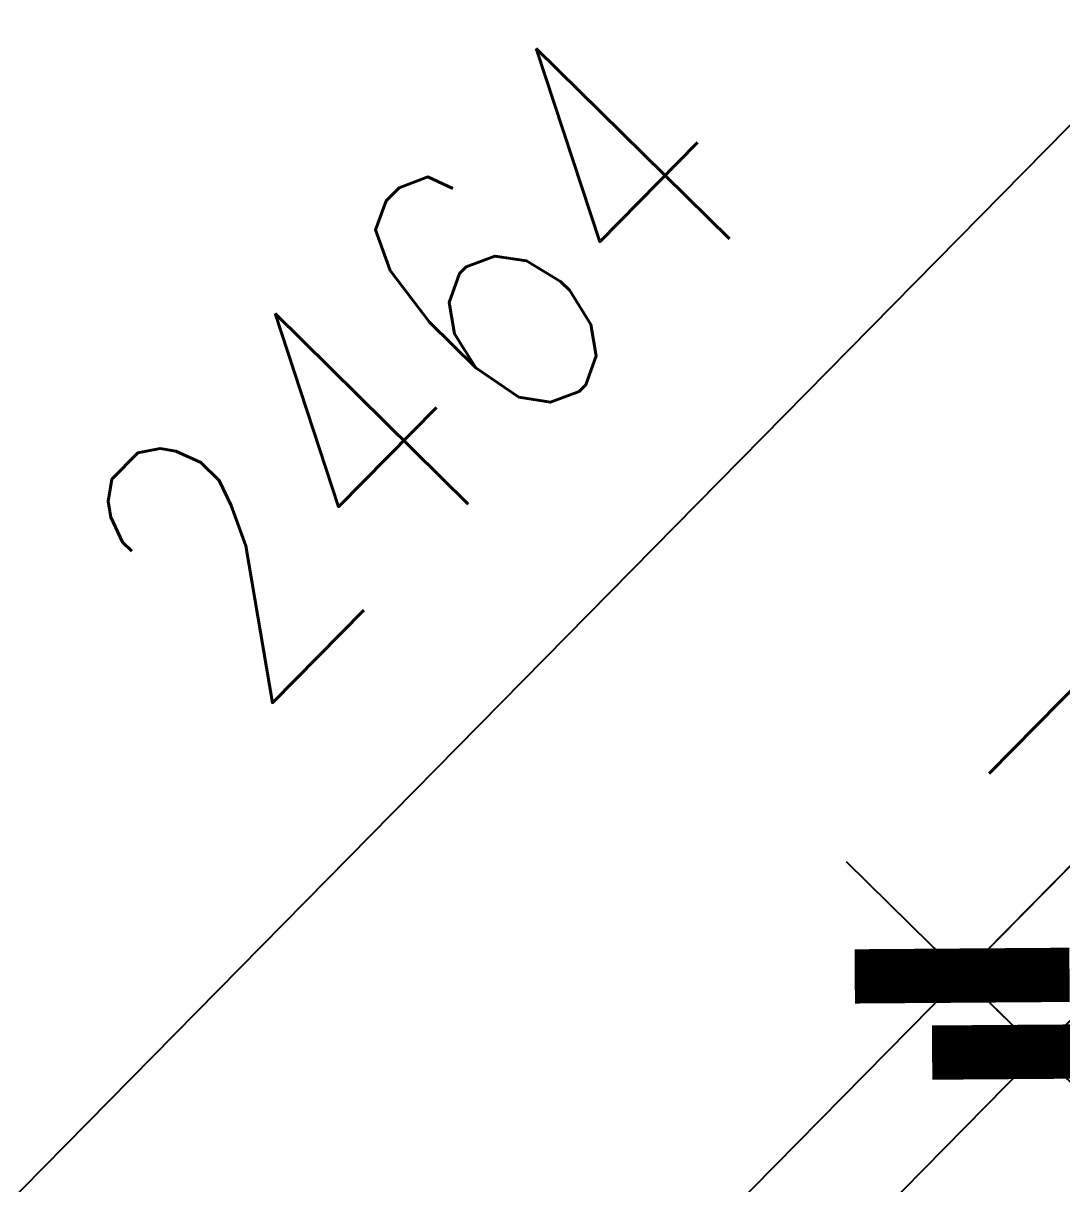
# Model space of a CAD drawing. Extents: x -357449 to -117302, y 127569 to 244935.
# Drawn here: x -342421 to -341464, y 183818 to 184887 of the extents above; entities that cross this region are included whole.
import ezdxf

# ---------------------------------------------------------------- set-up
doc = ezdxf.new("R2010")
doc.units = 0
doc.header["$MEASUREMENT"] = 0
doc.layers.get('0').update_dxf_attribs({"linetype": 'CONTINUOUS'})
doc.layers.get('DEFPOINTS').update_dxf_attribs({"linetype": 'CONTINUOUS'})
doc.layers.add('AXIS', color=3, linetype='CONTINUOUS', lineweight=9)
doc.layers.add('WALL', color=1, linetype='CONTINUOUS')
doc.layers.add('WINDOW', color=4, linetype='CONTINUOUS')
doc.styles.add('DIM_FONT', font='SIMPLEX.shx', dxfattribs={"width": 0.8})
doc.dimstyles.new('DIMN-200', dxfattribs={"dimtxt": 300, "dimasz": 1, "dimexe": 250, "dimexo": 0, "dimgap": 150, "dimtad": 1, "dimdec": 0, "dimdsep": 46, "dimtxsty": 'DIM_FONT', "dimblk": '_DIMX', "dimcen": 2.5, "dimclrd": 256, "dimclre": 256, "dimclrt": 4, "dimadec": 0, "dimazin": 0, "dimtfac": 1, "dimtdec": 0, "dimtix": 1, "dimtmove": 2, "dimatfit": 3, "dimldrblk": '_DIMX', "dimfxl": 0, "dimtolj": 1, "dimtzin": 0, "dimarcsym": 0})
doc.dimstyles.get("Standard").update_dxf_attribs({"dimtxt": 375, "dimasz": 1, "dimexe": 150, "dimexo": 0, "dimgap": 200, "dimtad": 1, "dimdec": 0, "dimzin": 0, "dimdsep": 46, "dimtxsty": 'DIM_FONT', "dimblk1": '_DIMX', "dimblk2": '_DIMX', "dimsah": 1, "dimcen": 200, "dimclrd": 256, "dimclre": 256, "dimclrt": 4, "dimadec": 0, "dimazin": 0, "dimtfac": 1, "dimtdec": 0, "dimtix": 1, "dimtmove": 2, "dimatfit": 3, "dimldrblk": '_DIMX', "dimfxl": 0, "dimtolj": 1, "dimtzin": 0, "dimarcsym": 0})

# ---------------------------------------------------------------- blocks, each defined once
blk = doc.blocks.new('_DIMX')
blk.add_line((-150, 0), (150, 0))
at = {"const_width": 50}
blk.add_lwpolyline([(-70, -70), (70, 70)], dxfattribs=at)
blk = doc.blocks.new('*D859')
at = {"linetype": 'ByBlock'}
for p, q in [((-318020.1, 223489), (-318468.2, 223930.6)), ((-320090.1, 222071), (-318362.1, 223824.6)), ((-319749.5, 221733.9), (-320197.6, 222175.6))]:
    blk.add_line(p, q, dxfattribs=at)
at = {"layer": 'DEFPOINTS', "color": 0, "linetype": 'ByBlock'}
for p in [(-318361.4, 223825.3), (-318020.1, 223489), (-319749.5, 221733.9)]:
    blk.add_point(p, dxfattribs=at)
at = {"linetype": 'ByBlock'}
for p, rotation in [((-318361.4, 223825.3), 45.42128490416618), ((-320090.8, 222070.3), 225.4212849041662)]:
    blk.add_blockref('_DIMX', p, dxfattribs=dict(at, rotation=rotation))
at = {"color": 4, "linetype": 'ByBlock', "insert": (-319422, 223140.8), "char_height": 250, "attachment_point": 5, "rotation": 45.4213, "style": 'DIM_FONT'}
blk.add_mtext('\\A1;2464', dxfattribs=at)
blk = doc.blocks.new('*D836')
at = {"linetype": 'ByBlock'}
for p, q in [((-307663.4, 240707.6), (-309496.6, 242514.1)), ((-309390.5, 242408.1), (-328829.8, 222680.8)), ((-327104.2, 220978.9), (-328937.4, 222785.3))]:
    blk.add_line(p, q, dxfattribs=at)
at = {"layer": 'DEFPOINTS', "color": 0, "linetype": 'ByBlock'}
for p in [(-307663.4, 240707.6), (-328830.5, 222680), (-327104.2, 220978.9)]:
    blk.add_point(p, dxfattribs=at)
at = {"linetype": 'ByBlock'}
for p, rotation in [((-309389.8, 242408.8), 45.42128490415822), ((-328830.5, 222680), 225.4212849041582)]:
    blk.add_blockref('_DIMX', p, dxfattribs=dict(at, rotation=rotation))
at = {"color": 4, "linetype": 'ByBlock', "insert": (-319306, 232737.4), "char_height": 250, "attachment_point": 5, "rotation": 45.4213, "style": 'DIM_FONT'}
blk.add_mtext('\\A1;27698', dxfattribs=at)
blk = doc.blocks.new('*D1304')
at = {"linetype": 'ByBlock'}
for p, q in [((-330132.2, 222180.5), (-330026.9, 222287.4)), ((-330060.9, 222110.3), (-329955.6, 222217.2)), ((-330132.9, 222181.2), (-330133.6, 222181.9)), ((-330132.2, 222180.5), (-330060.9, 222110.3)), ((-330060.2, 222109.6), (-330059.5, 222108.9))]:
    blk.add_line(p, q, dxfattribs=at)
at = {"layer": 'DEFPOINTS', "color": 0, "linetype": 'ByBlock'}
for p in [(-330132.2, 222180.5), (-330060.9, 222110.3), (-330060.9, 222110.3)]:
    blk.add_point(p, dxfattribs=at)
at = {"linetype": 'ByBlock'}
for p, rotation in [((-330132.2, 222180.5), 315.4212849041547), ((-330060.9, 222110.3), 135.4212849041547)]:
    blk.add_blockref('_DIMX', p, dxfattribs=dict(at, rotation=rotation))
at = {"color": 4, "linetype": 'ByBlock', "insert": (-329903.5, 222341.3), "char_height": 250, "attachment_point": 5, "rotation": 315.4213, "style": 'DIM_FONT'}
blk.add_mtext('\\A1;100', dxfattribs=at)

msp = doc.modelspace()

# ---------------------------------------------------------------- linework, layer by layer
at = {"layer": 'WALL'}
for p, q in [((-342384.94, 183167.73), (-340725.73, 184851.52)), ((-342243.52, 183168.77), (-340654.5, 184781.33))]:
    msp.add_line(p, q, dxfattribs=at)

# ---------------------------------------------------------------- dimensions: what is measured, and where the dimension line sits
at = {"layer": 'AXIS'}
dim = msp.add_aligned_dim(p1=(-330298.91, 202141.42), p2=(-349739.64, 182412.67), distance=-2423.69, dimstyle='DIMN-200', override={"dimtxt": 250, "dimexe": 150, "dimzin": 0, "dimblk1": '_DIMX', "dimblk2": '_DIMX', "dimsah": 1, "dimcen": 200}, dxfattribs=at)
dim.commit()
dim.dimension.update_dxf_attribs({"geometry": '*D836', "text_midpoint": (-341941.52, 194171.22), "insert": (-22635.49, -38566.22)})
at = {"layer": 'WINDOW'}
for p1, p2, distance, picture, middle, set_off in [((-342384.94, 183167.73), (-340655.54, 184922.75), 479.2, '*D859', (-342057.44, 184574.6), (-22635.49, -38566.22)), ((-341555.33, 184009.63), (-341484.1, 183939.44), 0, '*D1304', (-341326.7, 184170.41), (-11423.18, -38170.89))]:
    dim = msp.add_aligned_dim(p1=p1, p2=p2, distance=distance, dimstyle='Standard', override={"dimtxt": 250, "dimgap": 150, "dimblk": '_DIMX'}, dxfattribs=at)
    dim.commit()
    dim.dimension.update_dxf_attribs({"geometry": picture, "text_midpoint": middle, "insert": set_off})

doc.saveas('drawing.dxf')
